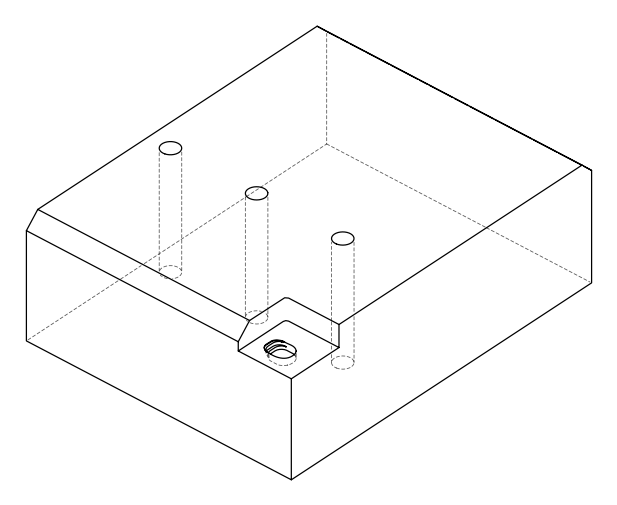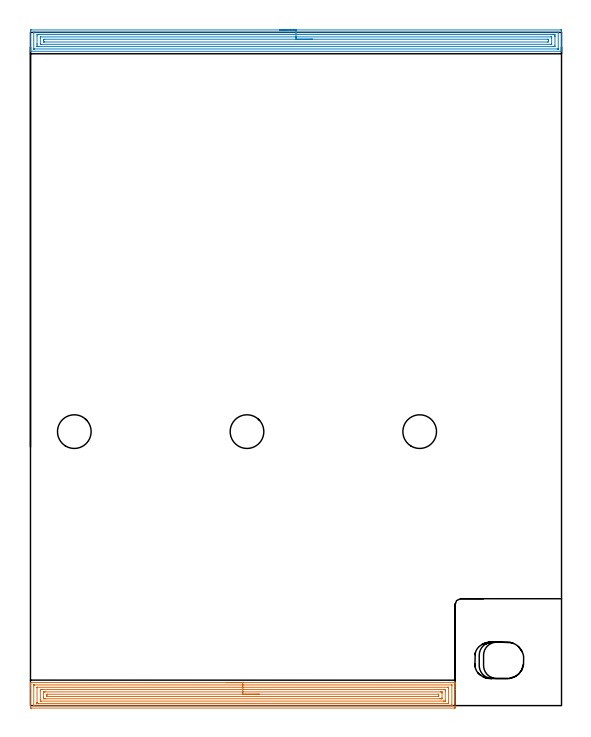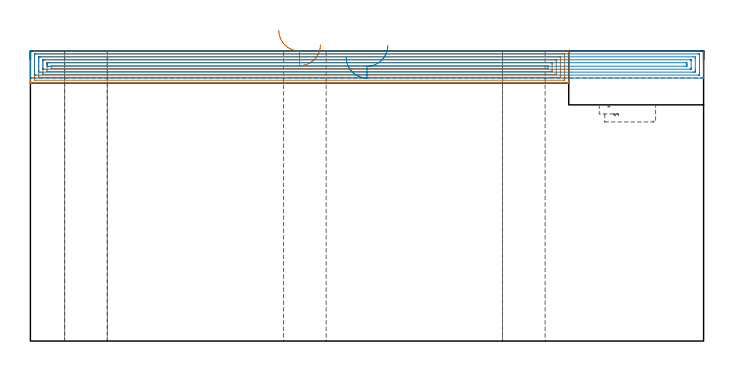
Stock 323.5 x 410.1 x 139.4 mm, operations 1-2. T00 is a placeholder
(PLAN: 19 operations, 15 tool changes, 77.3 min)
(1 AREA_MILL | FG_CHAMFER_SURFACE | UGT0205_001 | 12.67 min | 31953 mm3)
(2 AREA_MILL_1 | FG_CHAMFER_SURFACE_1 | UGT0205_001 | 13.19 min | 27405 mm3)
(3 MILL_CORNER_NOTCH_RECTANGULAR | CORNER_NOTCH_RECTANGULAR | NXT0201_008 | Follow Part, ap 1.5, ae 75% | 45.21 min | 108325 mm3)
(4 MILL_RECTANGULAR_POCKET | POCKET_RECTANGULAR_STRAIGHT | UGT0201_010 | Follow Part, ap 4, ae 75% | 0.52 min | 4260 mm3)
(5 SPOT_DRILL | STEP1HOLE | NXT0321_9005460120000 | 0.05 min | 0 mm3)
(6 SPOT_DRILL_1 | STEP1HOLE_1 | NXT0321_9005460120000 | 0.05 min | 281 mm3)
(7 SPOT_DRILL_2 | STEP1HOLE_2 | NXT0321_9005460120000 | 0.05 min | 200 mm3)
(8 DRILL_BLIND_HOLE_INTO_CENTER | STEP1HOLE | UGT0301_178 | 0.04 min | 163 mm3)
(9 GUN_DRILL_THROUGH_HOLE | STEP1HOLE | UGT0307_001 | 0.62 min | 2414 mm3)
(10 SPADE_DRILL_TO_ENLARGE_THROUGH_HOLE | STEP1HOLE | UGT0306_003 | 0.58 min | 14272 mm3)
(11 DRILL_TO_ENLARGE_THROUGH_HOLE | STEP1HOLE | UGT0301_050 | 0.6 min | 28895 mm3)
(12 DRILL_BLIND_HOLE_INTO_CENTER_1 | STEP1HOLE_1 | UGT0301_178 | 0.04 min | 9 mm3)
(13 GUN_DRILL_THROUGH_HOLE_1 | STEP1HOLE_1 | UGT0307_001 | 0.62 min | 2661 mm3)
(14 SPADE_DRILL_TO_ENLARGE_THROUGH_HOLE_1 | STEP1HOLE_1 | UGT0306_003 | 0.58 min | 14120 mm3)
(15 DRILL_TO_ENLARGE_THROUGH_HOLE_1 | STEP1HOLE_1 | UGT0301_050 | 0.6 min | 28939 mm3)
(16 DRILL_BLIND_HOLE_INTO_CENTER_2 | STEP1HOLE_2 | UGT0301_178 | 0.04 min | 50 mm3)
(17 GUN_DRILL_THROUGH_HOLE_2 | STEP1HOLE_2 | UGT0307_001 | 0.62 min | 2559 mm3)
(18 SPADE_DRILL_TO_ENLARGE_THROUGH_HOLE_2 | STEP1HOLE_2 | UGT0306_003 | 0.58 min | 14415 mm3)
(19 DRILL_TO_ENLARGE_THROUGH_HOLE_2 | STEP1HOLE_2 | UGT0301_050 | 0.6 min | 28898 mm3)
(TOOL UGT0205_001 | Chamfer Mill 20 x 3 x 45 deg. | D20 FL50 Z2)
(TOOL NXT0201_008 | ENDMILL 6mm [2P460-0600-NA 1630] | D6 FL26 Z6)
(TOOL UGT0201_010 | End Mill 16 mm | D16 FL22 Z2)
(TOOL NXT0321_9005460120000 | NC Spot Drill, 142deg, 12mm, Carbide, Uncoated | D12 PA142 FL30 Z2)
(TOOL UGT0301_178 | Twist Drill 5.4 mm | D5.4 PA118 FL55 Z2)
(TOOL UGT0307_001 | Gun Drill 5 mm | D5 PA130 FL24 Z1)
(TOOL UGT0306_003 | Spade Drill 12.5mm | D12.5 PA132 FL10 Z2)
(TOOL UGT0301_050 | Twist Drill 20.5 mm | D20.5 PA118 FL145 Z2)
(OP 1 AREA_MILL)
G17 G21 G94 G90
T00 M6
G54
G17 G0 G90 X119.35 Y14. S1061 M3
G43 Z149.4 H0
G94 G1 X119.388 Z148.528 F250.
X119.502 Z147.663
X119.691 Z146.812
X119.953 Z145.98
X120.287 Z145.174
X120.69 Z144.4
X121.159 Z143.664
X121.69 Z142.972
X122.279 Z142.329
X122.922 Z141.739
X123.614 Z141.208
X124.35 Z140.74
X125.124 Z140.337
X125.93 Z140.003
X126.762 Z139.741
X127.614 Z139.552
X128.478 Z139.438
X129.35 Z139.4
X258.521
X258.69 Y13.997 Z139.388
X258.693 Y13.937 Z139.329
X258.7 Y13.512 Z138.912
Y13.214 Z138.613
Y12.499 Z137.894
Y11.249 Z136.646
Y9.821 Z135.216
Y-0.624 Z124.774
X258.698 Y-0.891 Z124.506
X258.693 Y-1.492 Z123.906
X258.677 Y-1.494 Z123.904
X258.074 Y-1.5 Z123.9
X0.626
X0.339 Y-1.497 Z123.902
X0.01 Y-1.492 Z123.906
X0. Y-1.159 Z124.238
Y10.713 Z136.108
Y12.141 Z137.538
Y12.499 Z137.894
Y13.214 Z138.613
Y13.513 Z138.912
X0.007 Y13.937 Z139.329
X0.01 Y13.997 Z139.388
X0.179 Y14. Z139.4
X129.35
Y12.586 Z137.986
X256.373 Y12.585 Z137.985
X256.548 Y12.584 Z137.984
X256.663 Y12.58 Z137.98
X256.692 Y12.578 Z137.978
X256.695 Y12.574 Z137.974
X256.697 Y12.558 Z137.958
X256.699 Y12.499 Z137.899
X256.7 Y0.481 Z125.881
X256.697 Y0.001 Z125.401
X256.694 Y-0.05 Z125.35
X256.69 Y-0.073 Z125.327
X256.68 Y-0.079 Z125.321
X256.634 Y-0.081 Z125.319
X256.46 Y-0.085 Z125.315
X256.373 Y-0.086 Z125.314
X2.327
X2.152 Y-0.084 Z125.316
X2.037 Y-0.08 Z125.32
X2.008 Y-0.078 Z125.322
X2.005 Y-0.074 Z125.326
X2.003 Y-0.058 Z125.342
X2.001 Y0.001 Z125.401
X2. Y12.019 Z137.419
X2.003 Y12.499 Z137.899
X2.006 Y12.55 Z137.95
X2.01 Y12.573 Z137.973
X2.02 Y12.579 Z137.979
X2.066 Y12.581 Z137.981
X2.24 Y12.585 Z137.985
X2.327 Y12.586 Z137.986
X129.35
Y11.171 Z136.571
X254.04
X254.498 Y11.169 Z136.569
X254.65 Y11.166 Z136.566
X254.673 Y11.165 Z136.565
X254.69 Y11.153 Z136.553
X254.694 Y11.049 Z136.449
X254.698 Y10.915 Z136.315
X254.699 Y10.713 Z136.113
X254.7 Y10.512 Z135.912
X254.699 Y1.587 Z126.987
X254.692 Y1.384 Z126.784
X254.689 Y1.335 Z126.735
X254.669 Y1.333 Z126.733
X254.613 Y1.331 Z126.731
X254.498 Y1.329 Z126.729
X4.66
X4.202 Y1.331 Z126.731
X4.05 Y1.333 Z126.733
X4.027 Y1.335 Z126.735
X4.01 Y1.347 Z126.747
X4.006 Y1.451 Z126.851
X4.002 Y1.585 Z126.985
X4.001 Y1.787 Z127.187
X4. Y1.988 Z127.388
X4.001 Y10.913 Z136.313
X4.008 Y11.116 Z136.516
X4.011 Y11.165 Z136.565
X4.031 Y11.167 Z136.567
X4.087 Y11.169 Z136.569
X4.202 Y11.171 Z136.571
X129.35
Y9.757 Z135.157
X251.88
X252.653 Y9.75 Z135.15
X252.69 Y9.748 Z135.148
X252.694 Y9.7 Z135.1
X252.698 Y9.591 Z134.991
X252.699 Y9.374 Z134.774
X252.7 Y8.939 Z134.339
X252.699 Y3.131 Z128.531
X252.697 Y2.91 Z128.31
X252.694 Y2.8 Z128.2
X252.69 Y2.752 Z128.152
X252.641 Y2.749 Z128.149
X251.817 Y2.743 Z128.143
X251.753
X6.82
X6.047 Y2.75 Z128.15
X6.01 Y2.752 Z128.152
X6.006 Y2.8 Z128.2
X6.003 Y2.909 Z128.309
X6.001 Y3.126 Z128.526
X6. Y3.561 Z128.961
X6.001 Y9.369 Z134.769
X6.003 Y9.59 Z134.99
X6.006 Y9.7 Z135.1
X6.01 Y9.748 Z135.148
X6.059 Y9.751 Z135.151
X6.883 Y9.757 Z135.157
X6.947
X129.35
Y8.343 Z133.743
X249.721
X250.029 Y8.342 Z133.742
X250.619 Y8.338 Z133.738
X250.671 Y8.336 Z133.736
X250.69 Y8.326 Z133.726
X250.696 Y8.261 Z133.661
X250.698 Y8.035 Z133.435
X250.7 Y7.365 Z132.765
Y4.687 Z130.087
X250.699 Y4.465 Z129.865
X250.698 Y4.297 Z129.697
X250.694 Y4.214 Z129.614
X250.69 Y4.174 Z129.574
X250.681 Y4.164 Z129.564
X250.645 Y4.162 Z129.562
X250.336 Y4.158 Z129.558
X250.029 Y4.157 Z129.557
X249.443
X8.979
X8.671 Y4.158 Z129.558
X8.081 Y4.161 Z129.561
X8.029 Y4.164 Z129.564
X8.01 Y4.174 Z129.574
X8.004 Y4.239 Z129.639
X8.002 Y4.465 Z129.865
X8. Y5.135 Z130.535
Y7.813 Z133.213
X8.001 Y8.035 Z133.435
X8.002 Y8.203 Z133.603
X8.006 Y8.286 Z133.686
X8.01 Y8.326 Z133.726
X8.019 Y8.336 Z133.736
X8.056 Y8.338 Z133.738
X8.364 Y8.342 Z133.742
X8.671 Y8.343 Z133.743
X9.257
X129.35
Y6.929 Z132.329
X248.456 Y6.928 Z132.328
X248.617 Y6.925 Z132.325
X248.689 Y6.922 Z132.322
X248.693 Y6.88 Z132.28
X248.699 Y6.685 Z132.085
X248.7 Y6.25 Z131.65
X248.699 Y5.792 Z131.192
X248.694 Y5.639 Z131.039
X248.69 Y5.588 Z130.988
X248.663 Y5.578 Z130.978
X248.581 Y5.575 Z130.975
X248.241 Y5.572 Z130.972
X10.244
X10.083 Y5.575 Z130.975
X10.011 Y5.578 Z130.978
X10.007 Y5.62 Z131.02
X10.001 Y5.815 Z131.215
X10. Y6.25 Z131.65
X10.001 Y6.708 Z132.108
X10.006 Y6.861 Z132.261
X10.01 Y6.912 Z132.312
X10.037 Y6.922 Z132.322
X10.119 Y6.925 Z132.325
X10.459 Y6.928 Z132.328
X129.35 Y6.929 Z132.329
X130.222 Z132.367
X131.087 Z132.481
X131.938 Z132.67
X132.77 Z132.932
X133.576 Z133.266
X134.35 Z133.669
X135.086 Z134.137
X135.778 Z134.668
X136.421 Z135.258
X137.01 Z135.901
X137.542 Z136.593
X138.01 Z137.329
X138.413 Z138.103
X138.747 Z138.909
X139.009 Z139.741
X139.198 Z140.592
X139.312 Z141.457
X139.35 Z142.329
G0 Z149.4
M5
M2
(OP 2 AREA_MILL_1)
G17 G21 G94 G90
T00 M6
G54
G17 G0 G90 X151.75 Y411.6 S1061 M3
G43 Z149.4 H0
Z136.4
G94 G1 X151.788 Z135.529 F250.
X151.902 Z134.664
X152.091 Z133.812
X152.353 Z132.98
X152.687 Z132.174
X153.09 Z131.4
X153.558 Z130.664
X154.09 Z129.972
X154.679 Z129.329
X155.322 Z128.74
X156.014 Z128.209
X156.75 Z127.74
X157.524 Z127.337
X158.33 Z127.003
X159.162 Z126.741
X160.014 Z126.552
X160.878 Z126.438
X161.75 Z126.4
X322.89
X323.411 Y411.595 Z126.403
X323.49 Y411.592 Z126.406
X323.5 Y411.507 Z126.49
Y401.597 Z136.397
Y401.042 Z136.955
Y400.722 Z137.274
Y400.166 Z137.83
Y399.846 Z138.149
Y399.206 Z138.794
Y398.871 Z139.129
X323.497 Y398.733 Z139.259
X323.49 Y398.602 Z139.388
X323.337 Y398.6 Z139.4
X0.163
X0.01 Y398.602 Z139.388
X0.003 Y398.733 Z139.259
X0. Y398.871 Z139.129
Y399.206 Z138.794
Y399.846 Z138.149
Y401.042 Z136.955
Y401.597 Z136.397
Y410.952 Z127.045
X0.004 Y411.23 Z126.768
X0.01 Y411.593 Z126.405
X0.236 Y411.596 Z126.402
X0.61 Y411.6 Z126.4
X161.75
Y410.186 Z127.814
X321.105 Y410.185 Z127.815
X321.278 Y410.184 Z127.816
X321.452 Y410.18 Z127.82
X321.488 Y410.179 Z127.821
X321.493 Y410.156 Z127.844
X321.496 Y410.127 Z127.873
X321.499 Y409.967 Z128.033
Y400.205 Z137.795
X321.498 Y400.102 Z137.898
X321.494 Y400.033 Z137.967
X321.49 Y400.02 Z137.98
X321.486 Y400.018 Z137.982
X321.465 Y400.016 Z137.984
X321.105 Y400.014 Z137.986
X320.933
X2.395 Y400.015 Z137.985
X2.222 Y400.016 Z137.984
X2.048 Y400.02 Z137.98
X2.012 Y400.021 Z137.979
X2.007 Y400.044 Z137.956
X2.004 Y400.073 Z137.927
X2.001 Y400.233 Z137.767
X2. Y409.995 Z128.005
X2.002 Y410.098 Z127.902
X2.006 Y410.167 Z127.833
X2.01 Y410.18 Z127.82
X2.014 Y410.182 Z127.818
X2.035 Y410.184 Z127.816
X2.395 Y410.185 Z127.815
X2.567 Y410.186 Z127.814
X161.75
Y408.771 Z129.229
X318.427
X319.149 Y408.77 Z129.23
X319.319 Y408.768 Z129.232
X319.482 Y408.765 Z129.235
X319.491 Y408.603 Z129.397
X319.497 Y408.428 Z129.572
X319.5 Y407.727 Z130.273
Y407.55 Z130.45
X319.499 Y402.297 Z135.703
X319.49 Y401.597 Z136.403
X319.484 Y401.435 Z136.565
X318.427 Y401.429 Z136.571
X5.073
X4.351 Y401.43 Z136.57
X4.181 Y401.432 Z136.568
X4.018 Y401.435 Z136.565
X4.009 Y401.597 Z136.403
X4.003 Y401.772 Z136.228
X4.001 Y402.473 Z135.527
X4. Y403.172 Z134.828
X4.001 Y407.903 Z130.097
X4.01 Y408.603 Z129.397
X4.016 Y408.764 Z129.236
X5.073 Y408.771 Z129.229
X161.75
Y407.357 Z130.643
X317.018
X317.366 Y407.356 Z130.644
X317.427 Y407.354 Z130.646
X317.484 Y407.351 Z130.649
X317.49 Y407.268 Z130.732
X317.5 Y406.885 Z131.115
Y406.851 Z131.149
Y403.349 Z134.651
X317.497 Y402.928 Z135.072
X317.494 Y402.875 Z135.125
X317.491 Y402.854 Z135.146
X317.465 Y402.85 Z135.15
X317.329 Y402.846 Z135.154
X317.156 Y402.843 Z135.157
X6.482
X6.134 Y402.844 Z135.156
X6.073 Y402.846 Z135.154
X6.016 Y402.849 Z135.151
X6.01 Y402.932 Z135.068
X6. Y403.315 Z134.685
Y403.349 Z134.651
Y406.851 Z131.149
X6.003 Y407.272 Z130.728
X6.006 Y407.325 Z130.675
X6.009 Y407.346 Z130.654
X6.035 Y407.35 Z130.65
X6.171 Y407.354 Z130.646
X6.344 Y407.357 Z130.643
X161.75
Y405.943 Z132.057
X314.889
X315.291 Y405.939 Z132.061
X315.483 Y405.936 Z132.064
X315.49 Y405.826 Z132.174
X315.498 Y405.345 Z132.655
X315.499 Y405.1 Z132.9
X315.496 Y404.472 Z133.528
X315.49 Y404.264 Z133.736
X314.822 Y404.257 Z133.743
X8.611
X8.209 Y404.261 Z133.739
X8.017 Y404.264 Z133.736
X8.01 Y404.374 Z133.626
X8.002 Y404.855 Z133.145
X8.001 Y405.1 Z132.9
X8.004 Y405.728 Z132.272
X8.01 Y405.935 Z132.065
X8.678 Y405.943 Z132.057
X161.75
X162.622 Z132.095
X163.486 Z132.209
X164.338 Z132.398
X165.17 Z132.66
X165.976 Z132.994
X166.75 Z133.397
X167.486 Z133.865
X168.178 Z134.396
X168.821 Z134.986
X169.41 Z135.629
X169.942 Z136.321
X170.41 Z137.057
X170.813 Z137.831
X171.147 Z138.637
X171.409 Z139.469
X171.598 Z140.32
X171.712 Z141.185
X171.75 Z142.057
G0 Z149.4
M5
M2
